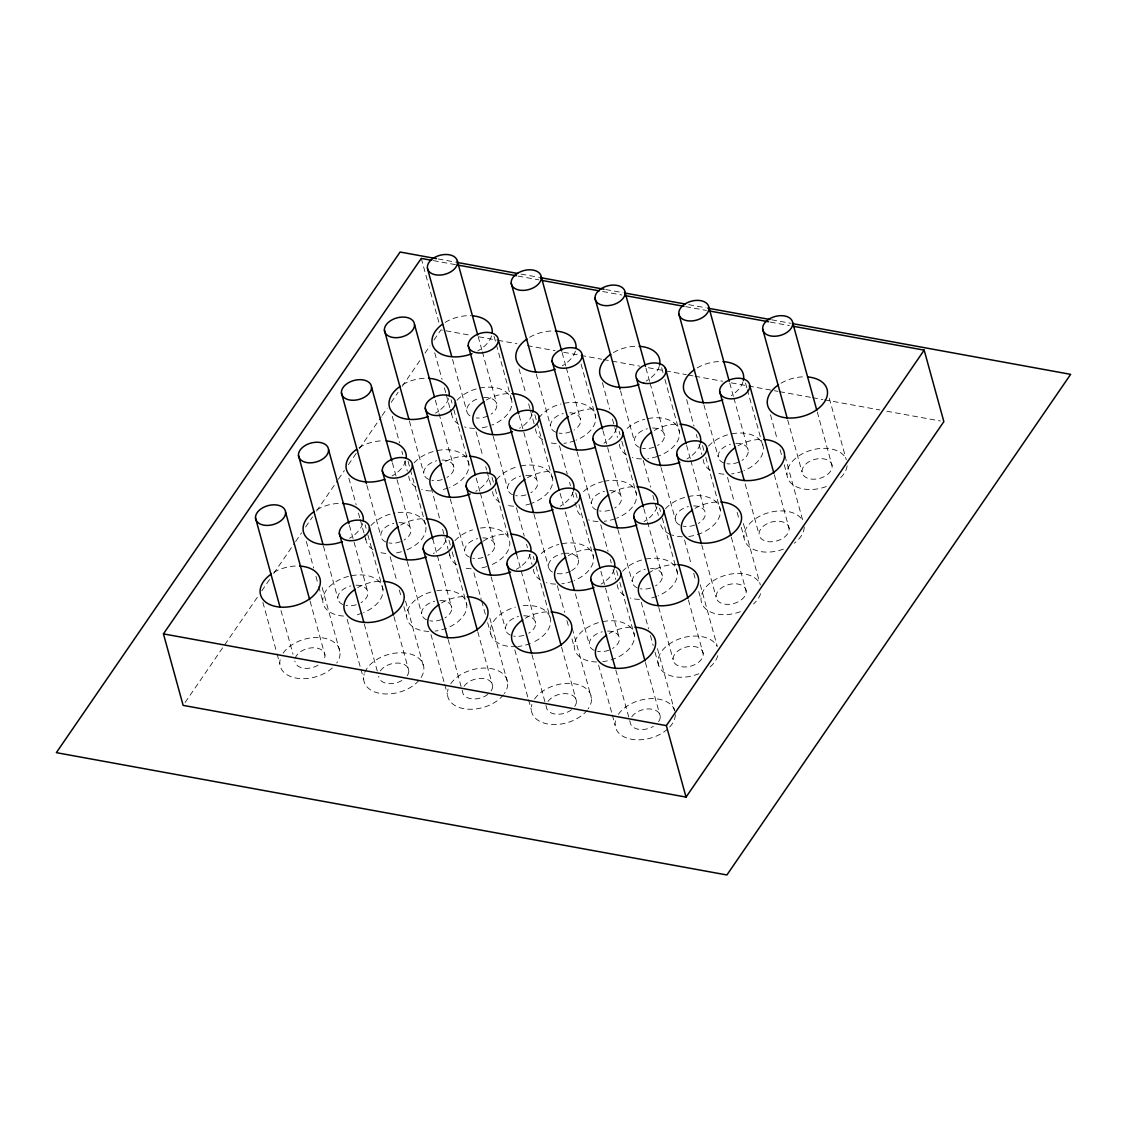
<?xml version="1.0" encoding="UTF-8"?>
<svg xmlns="http://www.w3.org/2000/svg" width="1127" height="1127" viewBox="0 0 1127 1127"><rect width="100%" height="100%" fill="white"/><g stroke="black" fill="none" stroke-linecap="round" stroke-linejoin="round"><path stroke-width="0.75" stroke-dasharray="5 3.75" d="M185.124 702.473L257.801 596.634M261.774 590.844L269.733 579.25M273.72 573.446L294.626 543.003M295.626 541.552L301.599 532.86M305.572 527.056L312.545 516.913M316.518 511.109L337.424 480.665M338.424 479.214L344.397 470.522M348.384 464.718L358.33 450.222M359.33 448.771L381.222 416.877M382.222 415.426L387.195 408.185M391.182 402.381L398.155 392.238M402.128 386.434L421.047 358.893M425.02 353.089L430.007 345.848M433.98 340.044L440.953 329.901L470.325 335.254M438.121 258.956L455.407 262.112M521.083 274.086L538.354 277.242M605.762 289.54L623.048 292.696M688.71 304.67L705.995 307.826M771.671 319.8L790.675 323.266M433.36 260.619L455.829 264.718M518.04 276.073L538.776 279.848M602.72 291.513L621.738 294.978M685.681 306.643L706.418 310.432M770.361 322.097L789.379 325.562M478.975 336.832L496.26 339.988M497.979 340.298L516.997 343.763M527.366 345.651L555.019 350.694M563.655 352.272L601.677 359.217M603.41 359.527L610.313 360.795M612.046 361.105L639.699 366.148M648.335 367.726L663.888 370.558M665.62 370.882L686.357 374.657M688.09 374.981L693.274 375.925M694.993 376.235L722.646 381.278M731.296 382.856L746.849 385.688M748.567 386.012L777.954 391.365M779.687 391.689L810.792 397.352M812.525 397.676L822.893 399.564M824.612 399.874L879.919 409.96M886.836 411.228L940.411 421.005M829.317 398.31L846.264 459.816M817.272 411.961L832.106 465.775A15.398 9.819 -15.4 0 1 810.552 478.989A15.398 9.819 -15.4 0 1 808.58 461.985A15.398 9.819 -15.4 0 1 832.106 465.775M787.688 419.92L802.044 472.058M784.984 455.9L802.833 520.73M770.488 414.849L777.362 439.784M780.109 449.758L781.941 456.407M784.223 464.718L786.97 474.692M774.334 474.791L789.154 528.605A15.398 9.819 -15.4 0 1 767.233 541.509A15.398 9.819 -15.4 0 1 765.923 524.379A15.398 9.819 -15.4 0 1 789.154 528.605M745.496 383.025L746.877 388.012M747.328 389.674L763.359 447.856M729.732 383.025L733.438 396.479M733.902 398.155L748.258 450.293M745.158 483.934L759.049 534.381M743.383 523.477L760.331 584.983M727.521 477.425L734.381 502.36M737.128 512.334L739.425 520.646M741.256 527.295L744.003 537.269M703.896 404.832L718.251 456.97M731.367 537.368L746.187 591.196A15.398 9.819 -15.4 0 1 724.267 604.086A15.398 9.819 -15.4 0 1 722.956 586.956A15.398 9.819 -15.4 0 1 746.187 591.196M702.53 445.602L703.91 450.589M705.741 457.238L720.392 510.432M686.667 399.564L693.993 426.161M696.289 434.473L697.204 437.797M699.036 444.447L701.783 454.42M686.625 445.376L690.33 458.83M690.795 460.52L704.685 510.968M661.69 367.74L663.056 372.727M664.888 379.376L679.539 432.571M701.727 544.834L716.082 596.972M645.954 368.177L649.659 381.63M650.124 383.321L664.493 435.459M700.276 584.73L717.223 646.236M684.554 540.016L691.414 564.951M693.711 573.263L695.993 581.574M698.74 591.548L701.036 599.86M661.056 467.62L675.89 521.449M688.4 599.944L703.22 653.773A15.398 9.819 -15.4 0 1 681.286 666.677A15.398 9.819 -15.4 0 1 679.99 649.532A15.398 9.819 -15.4 0 1 703.22 653.773M659.563 508.178L660.478 511.503M662.31 518.152L677.426 573.009M643.235 460.478L650.575 487.075M652.857 495.387L658.351 515.335M620.484 390.773L634.388 441.235M643.841 508.629L647.081 520.392M647.546 522.083L662.366 575.897M619.117 431.359L620.033 434.684M621.865 441.333L636.516 494.528M602.396 382.617L609.721 409.214M612.468 419.188L617.497 437.473M658.76 607.411L673.115 659.549M602.987 430.753L621.526 498.035M581.067 364.077L595.718 417.272M657.45 648.631L674.383 710.137M641.263 602.255L648.588 628.852M650.42 635.501L653.167 645.475M654.998 652.124L658.661 665.423M617.906 529.535L632.261 581.673M562.119 352.652L565.824 366.12M566.289 367.796L580.644 419.934M645.419 662.521L660.253 716.349M616.596 570.699L617.962 575.686M619.794 582.335L634.445 635.529M600.733 524.717L608.059 551.314M610.341 559.626L611.257 562.951M613.088 569.6L615.835 579.574M577.052 451.673L591.421 503.811M600.874 571.206L619.399 638.488M575.742 492.893L577.123 497.88M578.954 504.53L593.605 557.724M559.485 445.799L567.275 474.073M569.558 482.384L570.473 485.709M572.305 492.358L574.601 500.67M575.052 502.332L576.432 507.319A30.795 19.624 -15.4 0 0 581.673 516.251M536.227 374.037L550.596 426.175M615.779 669.987L630.148 722.125A15.398 9.819 -15.4 0 0 653.378 726.366M560.119 493.33L563.359 505.107M565.219 511.841L578.193 558.936M534.874 414.835L536.706 421.484M537.17 423.146L552.737 479.665M519.026 368.98L525.9 393.915M528.648 403.889L530.028 408.876M530.479 410.538L534.142 423.837M598.606 665.169L611.891 713.377M612.341 715.039L615.088 725.013M575.404 593.802L589.294 644.25M519.167 415.469L537.706 482.75M494.063 336.339L495.894 342.988M496.359 344.651L511.461 399.507M572.248 628.359L591.478 698.177M557.316 585.702L564.641 612.299M566.923 620.611L569.22 628.922M571.967 638.896L574.249 647.208M533.987 514.25L548.807 568.064M478.186 336.663L481.891 350.117M482.356 351.793L496.711 403.931M561.612 647.236L576.432 701.064M533.282 556.414L534.198 559.739M536.029 566.388L550.23 617.92A30.795 19.624 -15.4 0 1 533.212 642.249M516.448 507.77L524.238 536.029M526.534 544.341L527.45 547.666M529.281 554.315L532.029 564.289M493.232 436.374L507.601 488.512M516.589 554.23L535.579 623.189M492.034 477.341L493.401 482.328M495.232 488.977L508.981 538.847M476.073 431.754L482.948 456.689M485.695 466.663L486.61 469.987M487.061 471.649L491.189 486.61M452.533 359.457L466.888 411.594M531.972 654.702L546.327 706.84A15.398 9.819 -15.4 0 0 556.315 714.194A15.398 9.819 -15.4 0 0 572.558 708.897M421.259 258.407L439.121 323.252M476.2 478.045L479.905 491.499M480.37 493.189L494.739 545.327M451.082 399.733L451.997 403.057M453.829 409.707L468.931 464.563M434.74 352.85L442.066 379.447M444.348 387.758L445.728 392.745M446.179 394.408L449.842 407.706M450.307 409.369L452.138 416.018M514.8 649.885L528.07 698.092M528.535 699.754L531.282 709.728M491.118 576.827L505.474 628.965M435.346 400.184L438.6 411.947M439.065 413.637L453.885 467.451M489.808 618.047L507.671 682.877M473.889 572.727L481.229 599.325M481.68 600.987L485.807 615.948M487.639 622.597L490.837 634.233M450.265 498.965L464.634 551.103M477.778 631.796L492.598 685.625M448.955 540.185L450.335 545.172M452.166 551.821L466.817 605.016M431.162 487.766L439.854 519.35M442.601 529.324L448.095 549.272M448.56 550.934L450.391 557.583M409.425 421.089L423.78 473.227M432.768 538.945L451.758 607.904M408.087 461.337L409.918 467.987M410.369 469.649L425.485 524.506M392.238 416.272L399.578 442.869M401.86 451.18L402.776 454.505M404.607 461.154L407.354 471.128M448.166 639.558L462.521 691.696A15.398 9.819 -15.4 0 0 472.706 698.923A15.398 9.819 -15.4 0 0 488.893 693.471M392.379 462.76L410.918 530.028M430.979 634.586L444.249 682.793M444.714 684.455L447.461 694.429M407.298 561.542L421.667 613.68M405.537 601.1L423.851 667.593M390.125 556.724L397 581.659M399.282 589.97L401.578 598.282M403.86 606.594L406.608 616.568M366.909 485.357L380.813 535.804M393.971 616.666L408.791 670.48M365.134 524.886L366.05 528.211M367.881 534.86L382.997 589.731M348.849 478.158L356.174 504.755M358.456 513.067L359.837 518.054M360.288 519.716L363.951 533.015M364.415 534.677L366.247 541.326M349.412 525.337L367.951 592.619M364.331 624.119L377.306 671.213M347.158 619.301L360.429 667.508M360.894 669.17L363.641 679.144M323.477 546.243L337.846 598.395M322.167 587.477L340.03 652.308M306.305 541.425L313.63 568.022M315.926 576.334L318.208 584.645M318.673 586.308L322.787 601.269M310.15 601.367L324.97 655.196M280.975 610.51L293.02 654.238M262.873 602.353L276.622 652.223M277.073 653.885L279.82 663.859M675.341 714.757A30.795 19.624 -15.4 0 1 668.818 727.943M667.55 729.141A30.795 19.624 -15.4 0 1 631.444 739.256A30.795 19.624 -15.4 0 1 615.736 719.688M618.371 714.349A30.795 19.624 -15.4 0 1 651.533 698.627A30.795 19.624 -15.4 0 1 675.298 713.461M804.241 527.027A30.795 19.624 -15.4 0 1 794.225 543.242M783.35 549.117A30.795 19.624 -15.4 0 1 745.412 542.2A30.795 19.624 -15.4 0 1 764.867 513.884A30.795 19.624 -15.4 0 1 802.79 520.801M665.493 508.742A30.795 19.624 -15.4 0 1 717.35 503.093A30.795 19.624 -15.4 0 1 688.639 536.494M682.427 536.818A30.795 19.624 -15.4 0 1 671.565 534.888M670.058 534.283A30.795 19.624 -15.4 0 1 660.183 521.984M631.782 716.786A15.398 9.819 -15.4 0 1 652.068 709.221A15.398 9.819 -15.4 0 1 658.605 721.689M547.976 701.501A15.398 9.819 -15.4 0 1 568.262 693.936A15.398 9.819 -15.4 0 1 574.784 706.39M607.523 631.064A15.398 9.819 -15.4 0 1 619.174 637.22A15.398 9.819 -15.4 0 1 612.524 648.49M608.974 650.18A15.398 9.819 -15.4 0 1 597.479 651.378M594.239 650.406A15.398 9.819 -15.4 0 1 589.942 640.699A15.398 9.819 -15.4 0 1 602.297 631.768M735.748 443.348A15.398 9.819 -15.4 0 1 747.948 449.053A15.398 9.819 -15.4 0 1 742.003 460.408M738.523 462.183A15.398 9.819 -15.4 0 1 727 463.746M723.661 462.887A15.398 9.819 -15.4 0 1 718.674 453.434A15.398 9.819 -15.4 0 1 730.521 444.207M693.64 505.91A15.398 9.819 -15.4 0 1 705.15 512.179A15.398 9.819 -15.4 0 1 698.303 523.435M694.725 525.083A15.398 9.819 -15.4 0 1 683.244 526.196M680.032 525.182A15.398 9.819 -15.4 0 1 675.946 515.405A15.398 9.819 -15.4 0 1 688.414 506.558M650.49 568.487A15.398 9.819 -15.4 0 1 662.141 574.629A15.398 9.819 -15.4 0 1 655.491 585.913M650.673 588.026A15.398 9.819 -15.4 0 1 640.446 588.801M637.206 587.829A15.398 9.819 -15.4 0 1 632.923 578.123A15.398 9.819 -15.4 0 1 645.264 569.177M564.049 553.399A15.398 9.819 -15.4 0 1 578.024 558.527A15.398 9.819 -15.4 0 1 571.685 570.614M570.558 571.234A15.398 9.819 -15.4 0 1 556.639 573.516M552.455 572.079A15.398 9.819 -15.4 0 1 549.539 561.95A15.398 9.819 -15.4 0 1 562.739 553.611M523.703 615.779A15.398 9.819 -15.4 0 1 535.353 621.921A15.398 9.819 -15.4 0 1 528.704 633.205M523.886 635.318A15.398 9.819 -15.4 0 1 513.658 636.093M510.418 635.121A15.398 9.819 -15.4 0 1 506.136 625.4A15.398 9.819 -15.4 0 1 518.476 616.469M464.042 686.357A15.398 9.819 -15.4 0 1 484.23 678.609A15.398 9.819 -15.4 0 1 491.076 690.95M295.189 658.309A15.398 9.819 -15.4 0 1 314.996 647.828A15.398 9.819 -15.4 0 1 323.336 660.521M318.096 665.198A15.398 9.819 -15.4 0 1 294.88 660.971M356.062 585.195A15.398 9.819 -15.4 0 1 367.726 591.351A15.398 9.819 -15.4 0 1 361.077 602.621M356.245 604.748A15.398 9.819 -15.4 0 1 346.017 605.509M342.777 604.537A15.398 9.819 -15.4 0 1 338.494 594.831A15.398 9.819 -15.4 0 1 350.835 585.899M439.882 600.48A15.398 9.819 -15.4 0 1 451.533 606.636A15.398 9.819 -15.4 0 1 444.883 617.92M441.333 619.596A15.398 9.819 -15.4 0 1 429.838 620.808M426.598 619.822A15.398 9.819 -15.4 0 1 422.315 610.116A15.398 9.819 -15.4 0 1 434.656 601.184M482.849 537.903A15.398 9.819 -15.4 0 1 494.514 544.059A15.398 9.819 -15.4 0 1 487.864 555.329M483.032 557.456A15.398 9.819 -15.4 0 1 472.805 558.217M469.565 557.245A15.398 9.819 -15.4 0 1 465.282 547.539A15.398 9.819 -15.4 0 1 477.623 538.607M609.637 490.611A15.398 9.819 -15.4 0 1 621.301 496.768A15.398 9.819 -15.4 0 1 614.652 508.052M609.82 510.165A15.398 9.819 -15.4 0 1 599.592 510.94M596.352 509.953A15.398 9.819 -15.4 0 1 592.069 500.247A15.398 9.819 -15.4 0 1 604.41 491.316M652.603 428.035A15.398 9.819 -15.4 0 1 664.268 434.191A15.398 9.819 -15.4 0 1 657.619 445.461M654.054 447.151A15.398 9.819 -15.4 0 1 642.559 448.349M639.333 447.377A15.398 9.819 -15.4 0 1 635.036 437.67A15.398 9.819 -15.4 0 1 647.377 428.739M525.816 475.326A15.398 9.819 -15.4 0 1 537.48 481.483A15.398 9.819 -15.4 0 1 530.831 492.753M526.013 494.88A15.398 9.819 -15.4 0 1 515.772 495.641M512.546 494.668A15.398 9.819 -15.4 0 1 508.249 484.962A15.398 9.819 -15.4 0 1 520.589 476.031M399.028 522.618A15.398 9.819 -15.4 0 1 410.693 528.76A15.398 9.819 -15.4 0 1 404.044 540.044M400.479 541.735A15.398 9.819 -15.4 0 1 388.984 542.932M385.758 541.96A15.398 9.819 -15.4 0 1 381.461 532.254A15.398 9.819 -15.4 0 1 393.802 523.308M441.995 460.041A15.398 9.819 -15.4 0 1 453.66 466.184A15.398 9.819 -15.4 0 1 447.01 477.468M442.193 479.581A15.398 9.819 -15.4 0 1 431.951 480.356M428.725 479.384A15.398 9.819 -15.4 0 1 424.428 469.677A15.398 9.819 -15.4 0 1 436.769 460.732M483.539 397.535A15.398 9.819 -15.4 0 1 496.303 402.719A15.398 9.819 -15.4 0 1 491.161 414.13M487.78 416.018A15.398 9.819 -15.4 0 1 476.256 417.962M469.987 415.863A15.398 9.819 -15.4 0 1 479.609 398.197M569.727 412.75A15.398 9.819 -15.4 0 1 580.49 419.089A15.398 9.819 -15.4 0 1 574.094 430.007M570.572 431.74A15.398 9.819 -15.4 0 1 559.062 433.12M555.766 432.204A15.398 9.819 -15.4 0 1 551.117 422.625A15.398 9.819 -15.4 0 1 563.218 413.539M380.334 670.917A15.398 9.819 -15.4 0 1 400.62 663.352A15.398 9.819 -15.4 0 1 407.157 675.82M401.916 680.497A15.398 9.819 -15.4 0 1 378.686 676.256M609.158 633.501A30.795 19.624 -15.4 0 1 631.853 627.147M648.419 573.389A30.795 19.624 -15.4 0 1 676.425 564.571M695.091 508.347A30.795 19.624 -15.4 0 1 717.786 501.994M738.058 445.771A30.795 19.624 -15.4 0 1 760.753 439.403M781.039 383.194A30.795 19.624 -15.4 0 1 803.72 376.827M525.337 618.216A30.795 19.624 -15.4 0 1 548.032 611.862M441.516 602.931A30.795 19.624 -15.4 0 1 464.211 596.563M357.696 587.632A30.795 19.624 -15.4 0 1 380.391 581.278M273.889 572.347A30.795 19.624 -15.4 0 1 296.57 565.993M614.145 569.36A30.795 19.624 -15.4 0 1 601.085 584.096M568.233 555.681A30.795 19.624 -15.4 0 1 590.914 549.286M657.097 506.854A30.795 19.624 -15.4 0 1 643.982 521.562M611.271 493.062A30.795 19.624 -15.4 0 1 633.966 486.695M700.064 444.277A30.795 19.624 -15.4 0 1 686.949 458.985M654.252 430.486A30.795 19.624 -15.4 0 1 676.933 424.118M743.031 381.687A30.795 19.624 -15.4 0 1 731.212 395.605M697.219 367.895A30.795 19.624 -15.4 0 1 719.914 361.542M659.21 366.402A30.795 19.624 -15.4 0 1 646.109 381.109M613.398 352.61A30.795 19.624 -15.4 0 1 636.093 346.257M573.277 491.555A30.795 19.624 -15.4 0 1 560.161 506.262M527.464 477.763A30.795 19.624 -15.4 0 1 550.145 471.41M530.253 554.315A30.795 19.624 -15.4 0 1 516.307 569.346M482.736 541.439A30.795 19.624 -15.4 0 1 508.192 533.987M446.01 540.199A30.795 19.624 -15.4 0 1 433.374 553.554M400.677 525.055A30.795 19.624 -15.4 0 1 423.358 518.702M362.669 523.562A30.795 19.624 -15.4 0 1 349.553 538.269M316.856 509.77A30.795 19.624 -15.4 0 1 339.551 503.403M488.907 477.792A30.795 19.624 -15.4 0 1 475.791 491.302M445.559 461.422A30.795 19.624 -15.4 0 1 468.494 456.139M616.427 428.345A30.795 19.624 -15.4 0 1 603.917 443.221M570.952 414.877A30.795 19.624 -15.4 0 1 592.196 408.847M532.029 414.835A30.795 19.624 -15.4 0 1 519.561 428.26M486.371 400.043A30.795 19.624 -15.4 0 1 512.067 393.591M575.404 351.117A30.795 19.624 -15.4 0 1 562.288 365.824M529.577 337.325A30.795 19.624 -15.4 0 1 552.272 330.958M405.678 460.873A30.795 19.624 -15.4 0 1 391.999 476.003M359.02 447.673A30.795 19.624 -15.4 0 1 383.124 440.826M491.555 335.888A30.795 19.624 -15.4 0 1 477.721 350.962M445.179 322.378A30.795 19.624 -15.4 0 1 470.847 315.701M448.616 398.409A30.795 19.624 -15.4 0 1 435.501 413.116M402.79 384.617A30.795 19.624 -15.4 0 1 425.485 378.249M717.772 655.703A30.795 19.624 -15.4 0 1 708.235 668.438M698.839 673.721A30.795 19.624 -15.4 0 1 659.746 667.832A30.795 19.624 -15.4 0 1 678.82 639.079A30.795 19.624 -15.4 0 1 717.04 646.306M760.598 593.619A30.795 19.624 -15.4 0 1 753.484 603.987M740.383 611.693A30.795 19.624 -15.4 0 1 702.445 604.776A30.795 19.624 -15.4 0 1 721.9 576.46A30.795 19.624 -15.4 0 1 759.823 583.377M847.124 465.775A30.795 19.624 -15.4 0 1 839.418 478.834M826.316 486.54A30.795 19.624 -15.4 0 1 788.393 479.623A30.795 19.624 -15.4 0 1 807.834 451.307A30.795 19.624 -15.4 0 1 845.757 458.224M534.564 699.05A30.795 19.624 -15.4 0 1 575.136 683.92A30.795 19.624 -15.4 0 1 588.195 708.841M587.252 710.137A30.795 19.624 -15.4 0 1 550.328 724.351A30.795 19.624 -15.4 0 1 531.916 704.403M450.744 683.765A30.795 19.624 -15.4 0 1 491.316 668.635A30.795 19.624 -15.4 0 1 504.389 693.556M503.431 694.838A30.795 19.624 -15.4 0 1 466.508 709.066A30.795 19.624 -15.4 0 1 448.095 689.118M283.102 653.181A30.795 19.624 -15.4 0 1 323.674 638.051A30.795 19.624 -15.4 0 1 336.748 662.972M332.268 667.987A30.795 19.624 -15.4 0 1 296.176 678.102A30.795 19.624 -15.4 0 1 280.454 658.534M602.748 621.597A30.795 19.624 -15.4 0 1 634.487 636.572A30.795 19.624 -15.4 0 1 602.79 661.648M596.577 661.972A30.795 19.624 -15.4 0 1 574.249 645.109A30.795 19.624 -15.4 0 1 599.62 622.315M645.813 559.006A30.795 19.624 -15.4 0 1 676.82 569.994A30.795 19.624 -15.4 0 1 658.041 595.831M656.562 596.408A30.795 19.624 -15.4 0 1 648.828 598.578M639.46 599.395A30.795 19.624 -15.4 0 1 630.19 598M624.344 595.422A30.795 19.624 -15.4 0 1 617.216 584.561M622.527 571.319A30.795 19.624 -15.4 0 1 644.25 559.33M731.747 433.839A30.795 19.624 -15.4 0 1 762.754 444.841A30.795 19.624 -15.4 0 1 743.975 470.663M742.496 471.255A30.795 19.624 -15.4 0 1 731.606 473.918M723.872 474.171A30.795 19.624 -15.4 0 1 716.124 472.847M710.292 470.255A30.795 19.624 -15.4 0 1 703.149 459.407M708.46 446.165A30.795 19.624 -15.4 0 1 728.62 434.557M647.94 418.554A30.795 19.624 -15.4 0 1 679.088 430.035A30.795 19.624 -15.4 0 1 658.675 455.956M657.182 456.491A30.795 19.624 -15.4 0 1 647.786 458.619M641.573 458.943A30.795 19.624 -15.4 0 1 632.303 457.562M626.471 454.97A30.795 19.624 -15.4 0 1 619.329 444.123M627.091 428.429A30.795 19.624 -15.4 0 1 644.799 419.258M561.993 543.707A30.795 19.624 -15.4 0 1 592.999 554.709A30.795 19.624 -15.4 0 1 574.221 580.532M572.741 581.123A30.795 19.624 -15.4 0 1 561.852 583.786M555.639 584.11A30.795 19.624 -15.4 0 1 546.37 582.715M540.537 580.123A30.795 19.624 -15.4 0 1 533.395 569.276M541.157 553.596A30.795 19.624 -15.4 0 1 558.865 544.426M523.21 605.678A30.795 19.624 -15.4 0 1 550.23 617.92M530.296 643.503A30.795 19.624 -15.4 0 1 517.842 646.475M516.293 646.602A30.795 19.624 -15.4 0 1 490.4 631.176A30.795 19.624 -15.4 0 1 515.349 607.143M436.783 590.731A30.795 19.624 -15.4 0 1 466.846 606.58A30.795 19.624 -15.4 0 1 435.064 631.078M428.852 631.388A30.795 19.624 -15.4 0 1 406.622 614.469A30.795 19.624 -15.4 0 1 432.078 591.717M351.385 575.714A30.795 19.624 -15.4 0 1 382.391 586.702A30.795 19.624 -15.4 0 1 363.612 612.539M362.133 613.116A30.795 19.624 -15.4 0 1 354.399 615.286M343.51 616.046A30.795 19.624 -15.4 0 1 322.928 598.113A30.795 19.624 -15.4 0 1 349.821 576.038M480.412 528.056A30.795 19.624 -15.4 0 1 509.446 540.312A30.795 19.624 -15.4 0 1 489.794 565.5M486.779 566.571A30.795 19.624 -15.4 0 1 478.961 568.374M471.185 568.797A30.795 19.624 -15.4 0 1 463.986 567.825M456.548 564.74A30.795 19.624 -15.4 0 1 449.603 554.245M455.026 540.594A30.795 19.624 -15.4 0 1 472.579 529.845M604.03 481.328A30.795 19.624 -15.4 0 1 635.938 492.02A30.795 19.624 -15.4 0 1 616.61 518.195M615.117 518.758A30.795 19.624 -15.4 0 1 604.185 521.28M597.986 521.505A30.795 19.624 -15.4 0 1 588.491 519.871M583.504 491.583A30.795 19.624 -15.4 0 1 602.466 481.68M520.857 465.902A30.795 19.624 -15.4 0 1 552.244 477.144A30.795 19.624 -15.4 0 1 532.169 503.149M530.662 503.684A30.795 19.624 -15.4 0 1 524.435 505.361M513.546 506.192A30.795 19.624 -15.4 0 1 505.755 504.91M499.867 502.374A30.795 19.624 -15.4 0 1 492.569 491.597M496.641 479.637A30.795 19.624 -15.4 0 1 517.73 466.634M564.12 403.269A30.795 19.624 -15.4 0 1 595.112 414.257A30.795 19.624 -15.4 0 1 576.348 440.093M574.869 440.671A30.795 19.624 -15.4 0 1 563.979 443.334M556.245 443.601A30.795 19.624 -15.4 0 1 548.483 442.263M542.65 439.685A30.795 19.624 -15.4 0 1 535.522 428.823M538.805 418.159A30.795 19.624 -15.4 0 1 560.978 403.973M398.141 512.56A30.795 19.624 -15.4 0 1 425.738 525.506A30.795 19.624 -15.4 0 1 406.016 550.187M401.437 551.737A30.795 19.624 -15.4 0 1 395.154 553.075M385.885 553.427A30.795 19.624 -15.4 0 1 378.869 552.174M372.995 549.61A30.795 19.624 -15.4 0 1 365.726 537.931M370.98 525.562A30.795 19.624 -15.4 0 1 394.985 513.01M479.595 388.111A30.795 19.624 -15.4 0 1 511.32 399.014A30.795 19.624 -15.4 0 1 491.71 425.133M487.132 426.654A30.795 19.624 -15.4 0 1 480.835 427.964M474.594 428.373A30.795 19.624 -15.4 0 1 464.592 426.95M458.774 424.358A30.795 19.624 -15.4 0 1 451.659 412.609M457.055 400.24A30.795 19.624 -15.4 0 1 476.467 388.871M437.332 450.546A30.795 19.624 -15.4 0 1 468.325 461.549A30.795 19.624 -15.4 0 1 449.56 487.385M448.081 487.963A30.795 19.624 -15.4 0 1 440.333 490.132M430.965 490.949A30.795 19.624 -15.4 0 1 421.695 489.555M415.863 486.977A30.795 19.624 -15.4 0 1 408.735 476.115M414.032 462.873A30.795 19.624 -15.4 0 1 435.769 450.885M364.754 672.481A30.795 19.624 -15.4 0 1 414.919 655.745A30.795 19.624 -15.4 0 1 402.367 691.217A30.795 19.624 -15.4 0 1 364.275 673.819"/><path stroke-width="1.5" d="M792.83 326.196L924.168 350.145L943.862 421.625L686.047 797.099L183.137 705.375L163.443 633.881L421.259 258.407L431.627 260.309M686.047 797.099L666.353 725.619L924.168 350.145M436.388 258.647L400.099 252.025L56.35 752.653L726.901 874.975L1070.65 374.347L792.408 323.59M457.139 262.436L517.617 273.467M540.087 277.566L604.03 289.23M624.767 293.006L685.258 304.036M707.728 308.136L769.938 319.49M457.562 265.028L516.321 275.749M542.242 280.482L599.268 290.879M625.189 295.612L683.948 306.333M709.869 311.052L768.628 321.773M163.443 633.881L666.353 725.619M792.718 322.815A15.398 9.819 -15.4 0 1 771.164 336.029A15.398 9.819 -15.4 0 1 769.192 319.026A15.398 9.819 -15.4 0 1 792.718 322.815L816.807 410.27M762.669 329.098L787.224 418.244M749.779 385.645A15.398 9.819 -15.4 0 1 727.859 398.549A15.398 9.819 -15.4 0 1 726.549 381.405A15.398 9.819 -15.4 0 1 749.779 385.645L773.869 473.115M708.883 307.333A15.398 9.819 -15.4 0 1 687.625 320.786A15.398 9.819 -15.4 0 1 685.131 303.896A15.398 9.819 -15.4 0 1 708.883 307.333L729.268 381.335M719.674 391.421L744.229 480.567M678.877 313.996L703.431 403.142M706.812 448.222A15.398 9.819 -15.4 0 1 684.878 461.126A15.398 9.819 -15.4 0 1 683.582 443.996A15.398 9.819 -15.4 0 1 706.812 448.222L730.902 535.691M665.31 368.008L686.16 443.7M676.707 453.998L701.262 543.144M625.105 292.485A15.398 9.819 -15.4 0 1 603.184 305.389A15.398 9.819 -15.4 0 1 601.888 288.258A15.398 9.819 -15.4 0 1 625.105 292.485L645.489 366.5M636.501 378.489L660.591 465.944M663.845 510.813A15.398 9.819 -15.4 0 1 641.911 523.703A15.398 9.819 -15.4 0 1 640.615 506.572A15.398 9.819 -15.4 0 1 663.845 510.813L687.935 598.268M595.014 298.261L620.019 389.097M622.992 432.937A15.398 9.819 -15.4 0 1 601.071 445.841A15.398 9.819 -15.4 0 1 599.761 428.697A15.398 9.819 -15.4 0 1 622.992 432.937L643.376 506.939M633.74 516.589L658.295 605.72M582.138 355.075A15.398 9.819 -15.4 0 1 560.218 367.965A15.398 9.819 -15.4 0 1 558.907 350.835A15.398 9.819 -15.4 0 1 582.138 355.075L602.522 429.077M592.887 438.713L617.441 527.859M541.27 276.974A15.398 9.819 -15.4 0 1 519.688 290.16A15.398 9.819 -15.4 0 1 517.772 273.143A15.398 9.819 -15.4 0 1 541.27 276.974L561.655 350.976M620.878 573.389A15.398 9.819 -15.4 0 1 598.944 586.279A15.398 9.819 -15.4 0 1 597.648 569.149A15.398 9.819 -15.4 0 1 620.878 573.389L644.968 660.845M552.033 360.851L576.587 449.983M580.025 495.514A15.398 9.819 -15.4 0 1 558.09 508.418A15.398 9.819 -15.4 0 1 556.794 491.273A15.398 9.819 -15.4 0 1 580.025 495.514L599.944 567.839M511.207 283.201L535.762 372.347M590.773 579.165L615.328 668.297M538.805 415.962L559.189 489.977M549.92 501.29L574.474 590.435M498.317 339.776A15.398 9.819 -15.4 0 1 476.397 352.681A15.398 9.819 -15.4 0 1 475.101 335.55A15.398 9.819 -15.4 0 1 498.317 339.776L518.702 413.778M509.432 425.104L533.522 512.574M457.337 260.971A15.398 9.819 -15.4 0 1 436.867 275.002A15.398 9.819 -15.4 0 1 433.064 258.421A15.398 9.819 -15.4 0 1 457.337 260.971L477.721 334.973M537.058 558.09A15.398 9.819 -15.4 0 1 515.124 570.995A15.398 9.819 -15.4 0 1 513.827 553.864A15.398 9.819 -15.4 0 1 537.058 558.09L561.147 645.56M468.226 345.552L492.781 434.698M496.204 480.229A15.398 9.819 -15.4 0 1 474.284 493.133A15.398 9.819 -15.4 0 1 472.974 475.988A15.398 9.819 -15.4 0 1 496.204 480.229L516.589 554.23M427.513 268.635L451.603 356.09M506.953 563.866L531.507 653.012M455.35 402.353A15.398 9.819 -15.4 0 1 433.43 415.257A15.398 9.819 -15.4 0 1 432.12 398.127A15.398 9.819 -15.4 0 1 455.35 402.353L475.27 474.678M466.099 486.005L490.654 575.15M414.511 324.491A15.398 9.819 -15.4 0 1 392.576 337.396A15.398 9.819 -15.4 0 1 391.28 320.251A15.398 9.819 -15.4 0 1 414.511 324.491L434.43 396.817M425.245 408.129L449.8 497.275M453.223 542.665A15.398 9.819 -15.4 0 1 431.514 555.738A15.398 9.819 -15.4 0 1 429.824 538.678A15.398 9.819 -15.4 0 1 453.223 542.665L477.313 630.12M384.406 330.267L408.96 419.413M412.383 464.944A15.398 9.819 -15.4 0 1 390.463 477.834A15.398 9.819 -15.4 0 1 389.153 460.704A15.398 9.819 -15.4 0 1 412.383 464.944L432.768 538.945M423.146 548.736L447.701 637.868M371.53 387.068A15.398 9.819 -15.4 0 1 349.609 399.972A15.398 9.819 -15.4 0 1 348.313 382.828A15.398 9.819 -15.4 0 1 371.53 387.068L391.914 461.07M382.278 470.72L406.833 559.851M341.439 392.844L366.444 483.666M369.417 527.521A15.398 9.819 -15.4 0 1 347.496 540.425A15.398 9.819 -15.4 0 1 346.186 523.28A15.398 9.819 -15.4 0 1 369.417 527.521L393.506 614.976M328.563 449.645A15.398 9.819 -15.4 0 1 306.643 462.549A15.398 9.819 -15.4 0 1 305.332 445.419A15.398 9.819 -15.4 0 1 328.563 449.645L348.947 523.661M339.312 533.296L363.866 622.428M298.458 455.421L323.012 544.566M285.596 512.221A15.398 9.819 -15.4 0 1 263.676 525.126A15.398 9.819 -15.4 0 1 262.366 507.995A15.398 9.819 -15.4 0 1 285.596 512.221L309.686 599.691M255.491 517.997L280.045 607.143M634.895 627.218A30.795 19.624 -15.4 0 1 651.829 653.336A30.795 19.624 -15.4 0 1 606.072 666.17A30.795 19.624 -15.4 0 1 606.608 635.135M677.919 564.641A30.795 19.624 -15.4 0 1 695.021 590.463A30.795 19.624 -15.4 0 1 649.814 603.889A30.795 19.624 -15.4 0 1 648.419 573.389M720.829 502.05A30.795 19.624 -15.4 0 1 737.776 528.183A30.795 19.624 -15.4 0 1 692.02 541.002A30.795 19.624 -15.4 0 1 692.542 509.982M763.796 439.474A30.795 19.624 -15.4 0 1 780.743 465.606A30.795 19.624 -15.4 0 1 734.987 478.426A30.795 19.624 -15.4 0 1 735.508 447.405M808.256 377.01A30.795 19.624 -15.4 0 1 823.175 403.72A30.795 19.624 -15.4 0 1 777.545 415.68A30.795 19.624 -15.4 0 1 778.475 384.828M551.075 611.919A30.795 19.624 -15.4 0 1 568.022 638.051A30.795 19.624 -15.4 0 1 522.252 650.871A30.795 19.624 -15.4 0 1 522.787 619.85M467.254 596.634A30.795 19.624 -15.4 0 1 484.201 622.766A30.795 19.624 -15.4 0 1 438.445 635.586A30.795 19.624 -15.4 0 1 438.966 604.565M383.434 581.349A30.795 19.624 -15.4 0 1 400.381 607.481A30.795 19.624 -15.4 0 1 354.625 620.301A30.795 19.624 -15.4 0 1 355.146 589.266M299.613 566.05A30.795 19.624 -15.4 0 1 316.56 592.182A30.795 19.624 -15.4 0 1 270.804 605.002A30.795 19.624 -15.4 0 1 271.325 573.981M593.957 549.342A30.795 19.624 -15.4 0 1 614.497 568.022M593.985 587.477A30.795 19.624 -15.4 0 1 558.175 583.659A30.795 19.624 -15.4 0 1 565.684 557.316M637.009 486.765A30.795 19.624 -15.4 0 1 657.675 504.163M636.868 524.928A30.795 19.624 -15.4 0 1 601.1 521.04A30.795 19.624 -15.4 0 1 608.721 494.697M679.975 424.189A30.795 19.624 -15.4 0 1 700.416 442.925M679.835 462.352A30.795 19.624 -15.4 0 1 644.066 458.464A30.795 19.624 -15.4 0 1 651.688 432.106M722.942 361.612A30.795 19.624 -15.4 0 1 743.383 380.348M722.816 399.775A30.795 19.624 -15.4 0 1 687.047 395.887A30.795 19.624 -15.4 0 1 694.655 369.529M639.136 346.313A30.795 19.624 -15.4 0 1 659.563 365.063M638.995 384.476A30.795 19.624 -15.4 0 1 603.227 380.588A30.795 19.624 -15.4 0 1 610.848 354.244M554.681 471.593A30.795 19.624 -15.4 0 1 573.629 490.217M553.047 509.643A30.795 19.624 -15.4 0 1 517.279 505.755A30.795 19.624 -15.4 0 1 524.9 479.398M511.207 534.128A30.795 19.624 -15.4 0 1 530.859 551.624M510.601 572.023A30.795 19.624 -15.4 0 1 474.58 568.6A30.795 19.624 -15.4 0 1 481.511 542.284M426.4 518.758A30.795 19.624 -15.4 0 1 446.841 537.509M426.26 556.921A30.795 19.624 -15.4 0 1 390.491 553.033A30.795 19.624 -15.4 0 1 398.113 526.689M342.58 503.473A30.795 19.624 -15.4 0 1 363.246 520.871M342.453 541.636A30.795 19.624 -15.4 0 1 306.685 537.748A30.795 19.624 -15.4 0 1 314.292 511.404M470.114 494.02A30.795 19.624 -15.4 0 1 433.529 490.527A30.795 19.624 -15.4 0 1 441.587 463.76M469.987 456.224A30.795 19.624 -15.4 0 1 490.118 472.438M596.775 408.932A30.795 19.624 -15.4 0 1 616.723 427.006M595.422 447.278A30.795 19.624 -15.4 0 1 559.964 442.841A30.795 19.624 -15.4 0 1 568.374 416.483M512.067 393.591A30.795 19.624 -15.4 0 1 532.817 412.158M512.475 431.669A30.795 19.624 -15.4 0 1 476.58 428.021A30.795 19.624 -15.4 0 1 483.835 401.691M555.315 331.028A30.795 19.624 -15.4 0 1 575.967 348.426M555.174 369.191A30.795 19.624 -15.4 0 1 519.406 365.303A30.795 19.624 -15.4 0 1 527.027 338.959M384.814 479.285A30.795 19.624 -15.4 0 1 349.722 475.256A30.795 19.624 -15.4 0 1 356.526 449.349M386.152 440.939A30.795 19.624 -15.4 0 1 406.227 458.182M472.016 353.653A30.795 19.624 -15.4 0 1 435.924 350.37A30.795 19.624 -15.4 0 1 442.657 324.041M472.326 315.799A30.795 19.624 -15.4 0 1 492.147 333.198M428.528 378.32A30.795 19.624 -15.4 0 1 449.18 395.718M428.387 416.483A30.795 19.624 -15.4 0 1 392.619 412.595A30.795 19.624 -15.4 0 1 400.24 386.237M643.869 383.222A15.398 9.819 -15.4 0 0 665.972 370.487A15.398 9.819 -15.4 0 0 642.897 366.021A15.398 9.819 -15.4 0 0 643.869 383.222M516.11 430.303A15.398 9.819 -15.4 0 0 539.185 418.511A15.398 9.819 -15.4 0 0 517.068 412.792A15.398 9.819 -15.4 0 0 516.11 430.303"/></g></svg>
